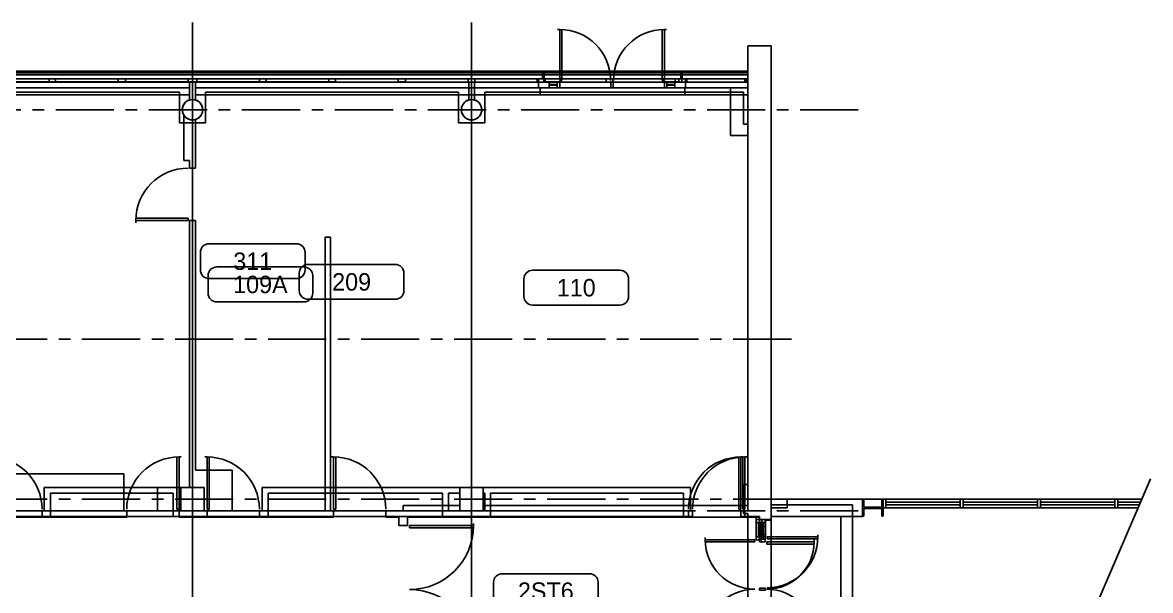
# Model space of a CAD drawing. Header units: inches. Extents: x -116 to 4157, y -436 to 3586.
# Drawn here: x 3381 to 4157, y 2926 to 3317 of the extents above; entities that cross this region are included whole.
import ezdxf
from ezdxf.enums import TextEntityAlignment as Align

# ---------------------------------------------------------------- set-up
doc = ezdxf.new("R2010")
doc.units = ezdxf.units.IN
doc.header["$LTSCALE"] = 32
doc.header["$MEASUREMENT"] = 0
doc.linetypes.add('CENTER', pattern=[2, 1.25, -0.25, 0.25, -0.25])
doc.linetypes.add('HIDDEN', pattern=[0.375, 0.25, -0.125])
doc.layers.get('0').update_dxf_attribs({"color": 5, "linetype": 'CONTINUOUS'})
for name, color, linetype in [('F1-BLDG1', 7, 'CONTINUOUS'), ('F1-BLDG2', 2, 'HIDDEN'), ('F1-BLDG3', 161, 'CONTINUOUS'), ('f1-bldg4', 2, 'CONTINUOUS'), ('F1-BRKLINE', 201, 'CONTINUOUS'), ('F1-DOOR1', 3, 'CONTINUOUS'), ('F1-RMNOS', 3, 'CONTINUOUS'), ('F1-WINDOW1', 1, 'CONTINUOUS'), ('F1-WINDOW2', 4, 'CONTINUOUS'), ('F2-BLDG1', 7, 'CONTINUOUS'), ('F2-BLDG3', 161, 'CONTINUOUS'), ('f2-bldg4', 2, 'CONTINUOUS'), ('F2-BRKLINE', 201, 'CONTINUOUS'), ('F2-DOOR1', 3, 'CONTINUOUS'), ('F2-RMNOS', 3, 'CONTINUOUS'), ('F2-STCOLUMN', 12, 'CONTINUOUS'), ('F2-WINDOW1', 1, 'CONTINUOUS'), ('F2-WINDOW2', 4, 'CONTINUOUS'), ('F3-BLDG1', 7, 'CONTINUOUS'), ('F3-BLDG3', 161, 'CONTINUOUS'), ('f3-bldg4', 2, 'CONTINUOUS'), ('F3-BRKLINE', 201, 'CONTINUOUS'), ('F3-DOOR1', 3, 'CONTINUOUS'), ('F3-RMNOS', 3, 'CONTINUOUS'), ('F3-WINDOW1', 1, 'CONTINUOUS'), ('F3-WINDOW2', 4, 'CONTINUOUS'), ('FB-BLDG1', 7, 'CONTINUOUS')]:
    doc.layers.add(name, color=color, linetype=linetype)
for name, color, linetype, plot in [('F1-CENTER-MISC', 240, 'CENTER', False), ('F1-COLUMN1', 8, 'CONTINUOUS', False), ('F2-COLUMN1', 8, 'CONTINUOUS', False), ('F3-COLUMN1', 8, 'CONTINUOUS', False), ('fb-centermisc1', 20, 'CENTER', False)]:
    doc.layers.add(name, color=color, linetype=linetype, plot=plot)
doc.styles.add('RMNOS', font='HANDLET.SHX')

# ---------------------------------------------------------------- blocks, each defined once
blk = doc.blocks.new('ADR-36R')
for p, q in [((-1.5, 1), (-1.5, 36.97)), ((0, 1), (0, 37)), ((0, 37), (1.5, 37)), ((0, 1), (-1.5, 1))]:
    blk.add_line(p, q)
blk.add_arc((0, 1), 36, 90, 180)
blk = doc.blocks.new('ADR-36L')
for p, q in [((0, 37), (-1.5, 37)), ((0, 1), (0, 37)), ((1.5, 1), (1.5, 36.97)), ((0, 1), (1.5, 1))]:
    blk.add_line(p, q)
blk.add_arc((0, 1), 36, 0, 90)
blk = doc.blocks.new('ADR-42L')
for p, q in [((0, 43), (-1.5, 43)), ((0, 1), (0, 43)), ((1.5, 1), (1.5, 42.97)), ((0, 1), (1.5, 1))]:
    blk.add_line(p, q)
blk.add_arc((0, 1), 42, 0, 90)
blk = doc.blocks.new('ADR-42R')
for p, q in [((-1.5, 1), (-1.5, 42.97)), ((0, 1), (0, 43)), ((0, 43), (1.5, 43)), ((0, 1), (-1.5, 1))]:
    blk.add_line(p, q)
blk.add_arc((0, 1), 42, 90, 180)
blk = doc.blocks.new('ADR-32L')
for p, q in [((0, 33), (-1.5, 33)), ((0, 1), (0, 33)), ((1.5, 1), (1.5, 32.96)), ((0, 1), (1.5, 1))]:
    blk.add_line(p, q)
blk.add_arc((0, 1), 32, 0, 90)
blk = doc.blocks.new('ADR-32R')
for p, q in [((-1.5, 1), (-1.5, 32.96)), ((0, 1), (0, 33)), ((0, 33), (1.5, 33)), ((0, 1), (-1.5, 1))]:
    blk.add_line(p, q)
blk.add_arc((0, 1), 32, 90, 180)
blk = doc.blocks.new('STRL006')
for p, q in [((1.875, 5), (-1.875, 5)), ((-1.875, 5), (-1.875, 4.75)), ((-0.375, 4.75), (-1.875, 4.75)), ((-0.125, 0.5), (-0.125, 4.5)), ((0.125, 0.5), (0.125, 4.5)), ((0.375, 4.75), (1.875, 4.75)), ((1.875, 5), (1.875, 4.75)), ((-1.875, 0), (-1.875, 0.25)), ((-0.375, 0.25), (-1.875, 0.25)), ((1.875, 0), (-1.875, 0)), ((0.375, 0.25), (1.875, 0.25)), ((1.875, 0), (1.875, 0.25))]:
    blk.add_line(p, q)
for centre, start, end in [((-0.375, 4.5), 360, 90), ((0.375, 4.5), 90, 180), ((-0.375, 0.5), 270, 0), ((0.375, 0.5), 180, 270)]:
    blk.add_arc(centre, 0.25, start, end)
blk = doc.blocks.new('ADR-34DL')
for p, q in [((0, 35), (-1.5, 35)), ((0, 1), (0, 35)), ((1.5, 1), (1.5, 34.97)), ((66.5, 1), (66.5, 34.97)), ((68, 1), (68, 35)), ((68, 35), (69.5, 35)), ((0, 1), (1.5, 1)), ((68, 1), (66.5, 1))]:
    blk.add_line(p, q)
for centre, start, end in [((0, 1), 0, 90), ((68, 1), 90, 180)]:
    blk.add_arc(centre, 34, start, end)
blk = doc.blocks.new('RMNOS')
at = {"color": 11}
for p, q in [((-0.3125, 0.125), (0.3125, 0.125)), ((-0.375, -0.0625), (-0.375, 0.0625)), ((0.375, 0.0625), (0.375, -0.0625)), ((0.3125, -0.125), (-0.3125, -0.125))]:
    blk.add_line(p, q, dxfattribs=at)
for centre, start, end in [((-0.3125, 0.0625), 90, 180), ((0.3125, 0.0625), 0, 90), ((-0.3125, -0.0625), 180, 270), ((0.3125, -0.0625), 270, 0)]:
    blk.add_arc(centre, 0.0625, start, end, dxfattribs=at)
at = {"color": 9, "style": 'RMNOS'}
blk.add_attdef('ROOM', text='', height=0.125, dxfattribs=at).set_placement((0, 0), align=Align.MIDDLE)

msp = doc.modelspace()

# ---------------------------------------------------------------- linework, layer by layer
at = {"layer": 'F1-BLDG1'}
for p, q in [((3880.03, 3301), (3896.03, 3301)), ((3880.03, 3272), (3880.03, 3301)), ((3896.03, 3301), (3896.03, 2974.5)), ((3496.03, 3276.25), (3496.03, 3263.71)), ((3500.03, 3276.25), (3496.03, 3276.25)), ((3500.03, 3263.71), (3500.03, 3276.25)), ((3868.03, 3272), (3880.03, 3272)), ((3868.03, 3239.25), (3868.03, 3272)), ((3492.03, 3253.39), (3492.03, 3222)), ((3500.03, 3250.29), (3500.03, 3216.75)), ((3868.03, 3239.25), (3880.03, 3239.25)), ((3880.03, 2984.5), (3880.03, 3239.25)), ((3496.03, 3222), (3492.03, 3222)), ((3496.03, 3222), (3496.03, 3216.75)), ((3500.03, 3216.75), (3496.03, 3216.75)), ((3500.03, 3180.75), (3496.03, 3180.75)), ((3496.03, 3180.75), (3496.03, 2997)), ((3500.03, 3180.75), (3500.03, 3009)), ((3589.28, 2981), (3589.28, 3169.25)), ((3593.03, 3169.25), (3589.28, 3169.25)), ((3593.03, 2981), (3593.03, 3169.25)), ((3450.78, 3006.5), (3286.28, 3006.5)), ((3450.78, 3006.5), (3450.78, 2981)), ((3525.28, 3009), (3500.03, 3009)), ((3525.28, 2981), (3525.28, 3009)), ((3490.03, 2997), (3490.03, 2981)), ((3496.03, 2997), (3490.03, 2997)), ((3698.03, 2997), (3682.03, 2997)), ((3682.03, 2997), (3682.03, 2984.5)), ((3698.03, 2984.5), (3698.03, 2997)), ((3452.78, 2981), (3450.78, 2981)), ((3452.78, 2981), (3452.78, 2976.5)), ((3490.03, 2981), (3488.78, 2981)), ((3488.78, 2981), (3488.78, 2976.5)), ((3589.28, 2981), (3525.28, 2981)), ((3595.03, 2981), (3593.03, 2981)), ((3595.03, 2976.5), (3595.03, 2981)), ((3643.03, 2981), (3631.03, 2981)), ((3631.03, 2976.5), (3631.03, 2981)), ((3643.03, 2981), (3643.03, 2984.5)), ((3682.03, 2984.5), (3643.03, 2984.5)), ((3880.03, 2984.5), (3698.03, 2984.5)), ((3452.78, 2976.5), (2967.78, 2976.5)), ((3595.03, 2976.5), (3488.78, 2976.5)), ((3640.03, 2976.5), (3631.03, 2976.5)), ((3640.03, 2970.75), (3640.03, 2976.5)), ((3888.03, 2976.5), (3646.03, 2976.5)), ((3646.03, 2970.75), (3646.03, 2976.5)), ((3888.03, 2976.5), (3888.03, 2970.25)), ((3896.03, 2974.5), (3892.28, 2974.5)), ((3892.28, 2974.5), (3892.28, 2970.25)), ((3646.03, 2970.75), (3640.03, 2970.75)), ((3888.03, 2970.25), (3892.28, 2970.25))]:
    msp.add_line(p, q, dxfattribs=at)
msp.add_circle((3690.03, 3257), 7, dxfattribs=at)
for start, end in [(106.60155, 211.00272), (286.60155, 73.39845)]:
    msp.add_arc((3498.03, 3257), 7, start, end, dxfattribs=at)
at = {"layer": 'F1-BLDG2'}
for p, q in [((3907.03, 2989), (4151.01, 2989)), ((3907.03, 2983), (3907.03, 2989)), ((3896.03, 2983), (3907.03, 2983))]:
    msp.add_line(p, q, dxfattribs=at)
at = {"layer": 'F1-BLDG3'}
for p, q in [((3066.53, 3282.5), (3738.91, 3282.5)), ((3738.91, 3278.25), (3738.91, 3282.5)), ((3834.91, 3278.25), (3834.91, 3282.5)), ((3880.03, 3282.5), (3834.91, 3282.5)), ((3496.03, 3272), (3068.78, 3272)), ((3736.16, 3272), (3500.03, 3272))]:
    msp.add_line(p, q, dxfattribs=at)
at = {"layer": 'f1-bldg4'}
for p, q in [((3065.53, 3283.5), (3739.91, 3283.5)), ((3739.91, 3278.25), (3739.91, 3283.5)), ((3833.91, 3278.25), (3833.91, 3283.5)), ((3880.03, 3283.5), (3833.91, 3283.5)), ((3068.78, 3267.25), (3496.03, 3267.25)), ((3500.03, 3267.25), (3737.16, 3267.25)), ((3737.16, 3267.25), (3737.16, 3272)), ((3836.66, 3267.25), (3836.66, 3272)), ((3868.03, 3267.25), (3836.66, 3267.25))]:
    msp.add_line(p, q, dxfattribs=at)
at = {"layer": 'F1-BRKLINE'}
msp.add_lwpolyline([(4044, 2739), (4074.17, 2809.48), (4084.05, 2807.96), (4068.2, 2820.15), (4078.1, 2818.67), (4114.31, 2903.25), (4124.19, 2901.73), (4108.34, 2913.92), (4118.24, 2912.45), (4157, 3003)], dxfattribs=at)
at = {"layer": 'F1-CENTER-MISC'}
for p, q in [((3498.03, 3317), (3498.03, 2417)), ((3498.03, 3317), (3498.03, 2417)), ((3690.03, 3317), (3690.03, 2417)), ((3690.03, 3317), (3690.03, 2417)), ((3956.03, 3257), (1688.03, 3257)), ((3956.03, 2981), (1687.65, 2981))]:
    msp.add_line(p, q, dxfattribs=at)
at = {"layer": 'F1-COLUMN1'}
for p, q in [((3490.03, 2997), (3506.03, 2997)), ((3490.03, 2981), (3490.03, 2997)), ((3506.03, 2997), (3506.03, 2981)), ((3682.03, 2981), (3682.03, 2997)), ((3682.03, 2997), (3698.03, 2997)), ((3698.03, 2997), (3698.03, 2981)), ((3506.03, 2981), (3490.03, 2981)), ((3698.03, 2981), (3682.03, 2981))]:
    msp.add_line(p, q, dxfattribs=at)
for centre in [(3498.03, 3257), (3690.03, 3257)]:
    msp.add_circle(centre, 7, dxfattribs=at)
at = {"layer": 'F1-WINDOW1'}
for p, q in [((3356.41, 3278.25), (3399.41, 3278.25)), ((3356.41, 3276.25), (3399.41, 3276.25)), ((3403.91, 3278.25), (3446.91, 3278.25)), ((3403.91, 3276.25), (3446.91, 3276.25)), ((3451.91, 3278.25), (3495.03, 3278.25)), ((3451.91, 3276.25), (3495.03, 3276.25)), ((3501.03, 3278.25), (3544.16, 3278.25)), ((3501.03, 3276.25), (3544.16, 3276.25)), ((3548.78, 3278.25), (3591.91, 3278.25)), ((3548.78, 3276.25), (3591.91, 3276.25)), ((3596.41, 3278.25), (3639.53, 3278.25)), ((3596.41, 3276), (3639.53, 3276)), ((3644.53, 3278.25), (3687.66, 3278.25)), ((3644.53, 3276), (3687.66, 3276)), ((3735.16, 3278.25), (3692.16, 3278.25)), ((3735.16, 3276), (3692.16, 3276)), ((3743.41, 3276.25), (3748.91, 3276.25)), ((3743.41, 3274.25), (3748.91, 3274.25)), ((3824.41, 3276.25), (3829.91, 3276.25)), ((3829.91, 3274.25), (3824.41, 3274.25)), ((3838.16, 3278.25), (3879.03, 3278.25)), ((3838.16, 3276), (3879.03, 3276)), ((3743.41, 3274), (3748.91, 3274)), ((3748.91, 3272), (3743.41, 3272)), ((3829.91, 3274), (3824.41, 3274)), ((3829.91, 3272), (3824.41, 3272)), ((3888.03, 2964.75), (3888.03, 2970.25)), ((3890.03, 2970.25), (3890.03, 2964.75)), ((3890.28, 2970.25), (3890.28, 2964.75)), ((3892.28, 2970.25), (3892.28, 2964.75))]:
    msp.add_line(p, q, dxfattribs=at)
at = {"layer": 'F1-WINDOW2'}
for p, q in [((3403.91, 3278.25), (3399.41, 3278.25)), ((3399.41, 3278.25), (3399.41, 3276.25)), ((3399.41, 3276.25), (3403.91, 3276.25)), ((3403.91, 3276.25), (3403.91, 3278.25)), ((3446.91, 3278.25), (3446.91, 3276.25)), ((3451.91, 3278.25), (3446.91, 3278.25)), ((3446.91, 3276.25), (3451.91, 3276.25)), ((3451.91, 3276.25), (3451.91, 3278.25)), ((3495.03, 3278.25), (3495.03, 3276.25)), ((3498.03, 3278.25), (3495.03, 3278.25)), ((3495.03, 3276.25), (3498.03, 3276.25)), ((3498.03, 3278.25), (3501.03, 3278.25)), ((3501.03, 3276.25), (3498.03, 3276.25)), ((3501.03, 3278.25), (3501.03, 3276.25)), ((3544.16, 3278.25), (3544.16, 3276.25)), ((3548.78, 3278.25), (3544.16, 3278.25)), ((3544.16, 3276.25), (3548.78, 3276.25)), ((3548.78, 3276.25), (3548.78, 3278.25)), ((3591.91, 3278.25), (3591.91, 3276.25)), ((3596.41, 3278.25), (3591.91, 3278.25)), ((3591.91, 3276.25), (3596.41, 3276.25)), ((3596.41, 3276.25), (3596.41, 3278.25)), ((3644.53, 3278.25), (3639.53, 3278.25)), ((3639.53, 3278.25), (3639.53, 3276.25)), ((3639.53, 3276.25), (3644.53, 3276.25)), ((3644.53, 3276.25), (3644.53, 3278.25)), ((3692.16, 3278.25), (3687.66, 3278.25)), ((3687.66, 3276), (3687.66, 3278.25)), ((3687.66, 3276), (3692.16, 3276)), ((3692.16, 3276), (3692.16, 3278.25)), ((3735.16, 3278.25), (3736.16, 3278.25)), ((3735.16, 3276), (3735.16, 3278.25)), ((3736.16, 3276), (3735.16, 3276)), ((3736.16, 3276), (3736.16, 3278.25)), ((3736.16, 3278.25), (3736.16, 3272)), ((3740.66, 3278.25), (3736.16, 3278.25)), ((3740.66, 3276.25), (3740.66, 3278.25)), ((3740.66, 3276.25), (3743.41, 3276.25)), ((3743.41, 3272), (3743.41, 3276.25)), ((3748.91, 3272), (3748.91, 3276.25)), ((3748.91, 3276.25), (3750.66, 3276.25)), ((3750.66, 3272), (3750.66, 3276.25)), ((3785.91, 3272), (3785.91, 3276.25)), ((3787.41, 3276.25), (3785.91, 3276.25)), ((3787.41, 3272), (3787.41, 3276.25)), ((3824.41, 3276.25), (3822.66, 3276.25)), ((3822.66, 3272), (3822.66, 3276.25)), ((3824.41, 3272), (3824.41, 3276.25)), ((3829.91, 3272), (3829.91, 3276.25)), ((3832.66, 3276.25), (3829.91, 3276.25)), ((3832.66, 3276.25), (3832.66, 3278.25)), ((3832.66, 3278.25), (3837.16, 3278.25)), ((3837.16, 3278.25), (3838.16, 3278.25)), ((3837.16, 3276), (3837.16, 3278.25)), ((3837.16, 3278.25), (3837.16, 3272)), ((3838.16, 3276), (3837.16, 3276)), ((3838.16, 3276), (3838.16, 3278.25)), ((3879.03, 3276), (3879.03, 3278.25)), ((3879.03, 3278.25), (3880.03, 3278.25)), ((3880.03, 3276), (3879.03, 3276)), ((3880.03, 3276), (3880.03, 3278.25)), ((3736.16, 3272), (3740.66, 3272)), ((3740.66, 3272), (3743.41, 3272)), ((3748.91, 3272), (3750.66, 3272)), ((3787.41, 3272), (3785.91, 3272)), ((3824.41, 3272), (3822.66, 3272)), ((3832.66, 3272), (3829.91, 3272)), ((3837.16, 3272), (3832.66, 3272)), ((3888.03, 2964.75), (3888.03, 2963)), ((3888.03, 2964.75), (3892.28, 2964.75)), ((3892.28, 2964.75), (3892.28, 2963)), ((3888.03, 2963), (3892.28, 2963)), ((3888.03, 2926.25), (3888.03, 2927.75)), ((3888.03, 2927.75), (3892.28, 2927.75)), ((3888.03, 2926.25), (3892.28, 2926.25)), ((3892.28, 2926.25), (3892.28, 2927.75))]:
    msp.add_line(p, q, dxfattribs=at)
at = {"layer": 'F2-BLDG1'}
for p, q in [((3880.03, 2981), (3880.03, 3301)), ((3880.03, 3301), (3896.03, 3301)), ((3896.03, 3301), (3896.03, 2983)), ((3500.03, 3276), (3496.03, 3276)), ((3500.03, 3276), (3496.03, 3276)), ((3496.03, 3276), (3496.03, 3263.71)), ((3500.03, 3263.71), (3500.03, 3276)), ((3692.03, 3276), (3688.03, 3276)), ((3688.03, 3276), (3688.03, 3263.71)), ((3692.03, 3263.71), (3692.03, 3276)), ((3474.03, 2981), (3474.03, 2997)), ((3474.03, 2997), (3506.03, 2997)), ((3506.03, 2997), (3506.03, 2981)), ((3682.03, 2981), (3682.03, 2997)), ((3682.03, 2997), (3698.03, 2997)), ((3698.03, 2997), (3698.03, 2981)), ((3959.03, 2989), (3907.03, 2989)), ((3907.03, 2989), (3907.03, 2983)), ((3959.03, 2977), (3959.03, 2989)), ((3352.03, 2981), (3474.03, 2981)), ((3506.03, 2981), (3682.03, 2981)), ((3698.03, 2981), (3839.28, 2981)), ((3839.28, 2981), (3839.28, 2977)), ((3875.28, 2981), (3875.28, 2977)), ((3875.28, 2981), (3880.03, 2981)), ((3907.03, 2983), (3896.03, 2983)), ((3839.28, 2977), (3352.03, 2977)), ((3885.78, 2977), (3875.28, 2977)), ((3885.78, 2975), (3885.78, 2977)), ((3896.03, 2975), (3885.78, 2975)), ((3896.03, 2977), (3959.03, 2977)), ((3896.03, 2977), (3896.03, 2975))]:
    msp.add_line(p, q, dxfattribs=at)
for centre in [(3498.03, 3257), (3690.03, 3257)]:
    msp.add_arc(centre, 7, 106.60155, 73.39845, dxfattribs=at)
at = {"layer": 'F2-BLDG3'}
for p, q in [((1772.03, 3282.5), (3880.03, 3282.5)), ((3496.03, 3272), (3308.03, 3272)), ((3688.03, 3272), (3500.03, 3272)), ((3880.03, 3272), (3692.03, 3272))]:
    msp.add_line(p, q, dxfattribs=at)
at = {"layer": 'f2-bldg4'}
for p, q in [((1772.03, 3283.5), (3880.03, 3283.5)), ((3308.03, 3267.25), (3496.03, 3267.25)), ((3500.03, 3267.25), (3688.03, 3267.25)), ((3692.03, 3267.25), (3880.03, 3267.25))]:
    msp.add_line(p, q, dxfattribs=at)
at = {"layer": 'F2-BRKLINE'}
for p, q in [((4154.44, 2997.02), (4157, 3003)), ((4118.24, 2912.45), (4154.44, 2997.02))]:
    msp.add_line(p, q, dxfattribs=at)
at = {"layer": 'F2-COLUMN1'}
for p, q in [((3474.03, 2997), (3506.03, 2997)), ((3474.03, 2997), (3474.03, 2981)), ((3506.03, 2997), (3506.03, 2981)), ((3682.03, 2997), (3698.03, 2997)), ((3682.03, 2981), (3682.03, 2997)), ((3698.03, 2997), (3698.03, 2981)), ((3506.03, 2981), (3490.03, 2981)), ((3698.03, 2981), (3682.03, 2981))]:
    msp.add_line(p, q, dxfattribs=at)
for centre in [(3498.03, 3257), (3690.03, 3257)]:
    msp.add_circle(centre, 7, dxfattribs=at)
at = {"layer": 'F2-WINDOW1'}
for p, q in [((3356.41, 3278.25), (3399.41, 3278.25)), ((3356.41, 3276), (3399.41, 3276)), ((3403.91, 3278.25), (3446.91, 3278.25)), ((3403.91, 3276), (3446.91, 3276)), ((3451.91, 3278.25), (3495.03, 3278.25)), ((3451.91, 3276), (3495.03, 3276)), ((3501.03, 3278.25), (3544.16, 3278.25)), ((3501.03, 3276), (3544.16, 3276)), ((3548.78, 3278.25), (3591.91, 3278.25)), ((3548.78, 3276), (3591.91, 3276)), ((3596.41, 3278.25), (3639.53, 3278.25)), ((3596.41, 3276), (3639.53, 3276)), ((3644.53, 3278.25), (3687.66, 3278.25)), ((3644.53, 3276), (3687.66, 3276)), ((3735.16, 3278.25), (3692.16, 3278.25)), ((3735.16, 3276), (3692.16, 3276)), ((3782.66, 3278.25), (3739.66, 3278.25)), ((3782.66, 3276), (3739.66, 3276)), ((3830.16, 3278.25), (3787.16, 3278.25)), ((3830.16, 3276), (3787.16, 3276)), ((3834.66, 3278.25), (3877.91, 3278.25)), ((3834.66, 3276), (3877.91, 3276)), ((4026.17, 2989), (3975.03, 2989)), ((4079.32, 2989), (4028.17, 2989)), ((4132.46, 2989), (4081.32, 2989)), ((4151.01, 2989), (4134.46, 2989)), ((3975.03, 2987), (4026.17, 2987)), ((3975.03, 2985), (4026.17, 2985)), ((4026.17, 2983), (3975.03, 2983)), ((4028.17, 2987), (4079.32, 2987)), ((4028.17, 2985), (4079.32, 2985)), ((4079.32, 2983), (4028.17, 2983)), ((4081.32, 2987), (4132.46, 2987)), ((4081.32, 2985), (4132.46, 2985)), ((4132.46, 2983), (4081.32, 2983)), ((4134.46, 2987), (4150.15, 2987)), ((4134.46, 2985), (4149.3, 2985)), ((4148.44, 2983), (4134.46, 2983)), ((3885.78, 2963), (3885.78, 2973)), ((3887.28, 2963), (3887.28, 2973)), ((3888.28, 2963), (3888.28, 2973)), ((3889.78, 2963), (3889.78, 2973))]:
    msp.add_line(p, q, dxfattribs=at)
at = {"layer": 'F2-WINDOW2'}
for p, q in [((3403.91, 3278.25), (3399.41, 3278.25)), ((3399.41, 3278.25), (3399.41, 3276)), ((3399.41, 3276), (3403.91, 3276)), ((3403.91, 3276), (3403.91, 3278.25)), ((3446.91, 3278.25), (3446.91, 3276)), ((3451.91, 3278.25), (3446.91, 3278.25)), ((3446.91, 3276), (3451.91, 3276)), ((3451.91, 3276), (3451.91, 3278.25)), ((3495.03, 3278.25), (3495.03, 3276)), ((3498.03, 3278.25), (3495.03, 3278.25)), ((3495.03, 3276), (3498.03, 3276)), ((3498.03, 3278.25), (3501.03, 3278.25)), ((3501.03, 3276), (3498.03, 3276)), ((3501.03, 3278.25), (3501.03, 3276)), ((3544.16, 3278.25), (3544.16, 3276)), ((3548.78, 3278.25), (3544.16, 3278.25)), ((3544.16, 3276), (3548.78, 3276)), ((3548.78, 3276), (3548.78, 3278.25)), ((3591.91, 3278.25), (3591.91, 3276)), ((3596.41, 3278.25), (3591.91, 3278.25)), ((3591.91, 3276), (3596.41, 3276)), ((3596.41, 3276), (3596.41, 3278.25)), ((3644.53, 3278.25), (3639.53, 3278.25)), ((3639.53, 3278.25), (3639.53, 3276)), ((3639.53, 3276), (3644.53, 3276)), ((3644.53, 3276), (3644.53, 3278.25)), ((3692.16, 3278.25), (3687.66, 3278.25)), ((3687.66, 3276), (3687.66, 3278.25)), ((3687.66, 3276), (3692.16, 3276)), ((3692.16, 3276), (3692.16, 3278.25)), ((3735.16, 3276), (3735.16, 3278.25)), ((3739.66, 3278.25), (3735.16, 3278.25)), ((3735.16, 3276), (3739.66, 3276)), ((3739.66, 3276), (3739.66, 3278.25)), ((3782.66, 3276), (3782.66, 3278.25)), ((3787.16, 3278.25), (3782.66, 3278.25)), ((3782.66, 3276), (3787.16, 3276)), ((3787.16, 3276), (3787.16, 3278.25)), ((3830.16, 3276), (3830.16, 3278.25)), ((3834.66, 3278.25), (3830.16, 3278.25)), ((3830.16, 3276), (3834.66, 3276)), ((3834.66, 3276), (3834.66, 3278.25)), ((3877.91, 3276), (3877.91, 3278.25)), ((3877.91, 3278.25), (3880.03, 3278.25)), ((3880.03, 3276), (3877.91, 3276)), ((3880.03, 3276), (3880.03, 3278.25)), ((3975.03, 2989), (3973.03, 2989)), ((3973.03, 2989), (3973.03, 2983)), ((3975.03, 2983), (3975.03, 2989)), ((4026.17, 2989), (4026.17, 2983)), ((4028.17, 2989), (4026.17, 2989)), ((4028.17, 2983), (4028.17, 2989)), ((4079.32, 2989), (4079.32, 2983)), ((4081.32, 2989), (4079.32, 2989)), ((4081.32, 2983), (4081.32, 2989)), ((4132.46, 2989), (4132.46, 2983)), ((4134.46, 2989), (4132.46, 2989)), ((4134.46, 2983), (4134.46, 2989)), ((3973.03, 2983), (3975.03, 2983)), ((4026.17, 2983), (4028.17, 2983)), ((4079.32, 2983), (4081.32, 2983)), ((4132.46, 2983), (4134.46, 2983)), ((3885.78, 2973), (3885.78, 2975)), ((3889.78, 2973), (3885.78, 2973)), ((3889.78, 2975), (3889.78, 2973)), ((3889.78, 2963), (3885.78, 2963)), ((3885.78, 2963), (3885.78, 2961)), ((3885.78, 2961), (3889.78, 2961)), ((3889.78, 2961), (3889.78, 2963))]:
    msp.add_line(p, q, dxfattribs=at)
at = {"layer": 'F3-BLDG1'}
for p, q in [((3880.03, 2981), (3880.03, 3301)), ((3880.03, 3301), (3896.03, 3301)), ((3896.03, 3301), (3896.03, 2975)), ((3500.03, 3276), (3496.03, 3276)), ((3500.03, 3276), (3496.03, 3276)), ((3496.03, 3276), (3496.03, 3263.71)), ((3500.03, 3263.71), (3500.03, 3276)), ((3692.03, 3276), (3688.03, 3276)), ((3688.03, 3276), (3688.03, 3263.71)), ((3692.03, 3263.71), (3692.03, 3276)), ((3396.03, 2997), (3490.03, 2997)), ((3396.03, 2997), (3396.03, 2981)), ((3490.03, 2997), (3506.03, 2997)), ((3506.03, 2997), (3506.03, 2981)), ((3546.03, 2997), (3840.53, 2997)), ((3546.03, 2997), (3546.03, 2981)), ((3840.53, 2997), (3840.53, 2981)), ((3400.28, 2993), (3484.78, 2993)), ((3400.28, 2993), (3400.28, 2977)), ((3484.78, 2993), (3484.78, 2977)), ((3550.03, 2993), (3550.03, 2977)), ((3550.03, 2993), (3670.03, 2993)), ((3670.03, 2977), (3670.03, 2993)), ((3703.03, 2993), (3703.03, 2977)), ((3703.03, 2993), (3835.78, 2993)), ((3835.78, 2993), (3835.78, 2977)), ((3394.53, 2981), (3394.53, 2977)), ((3396.03, 2981), (3394.53, 2981)), ((3508.03, 2981), (3506.03, 2981)), ((3508.03, 2981), (3508.03, 2977)), ((3544.03, 2981), (3544.03, 2977)), ((3546.03, 2981), (3544.03, 2981)), ((3840.53, 2981), (3842.03, 2981)), ((3842.03, 2981), (3842.03, 2977)), ((3878.03, 2981), (3880.03, 2981)), ((3878.03, 2981), (3878.03, 2977)), ((3400.28, 2977), (3394.53, 2977)), ((3508.03, 2977), (3484.78, 2977)), ((3550.03, 2977), (3544.03, 2977)), ((3703.03, 2977), (3670.03, 2977)), ((3842.03, 2977), (3835.78, 2977)), ((3888.03, 2977), (3878.03, 2977)), ((3888.03, 2975), (3888.03, 2977)), ((3896.03, 2975), (3888.03, 2975))]:
    msp.add_line(p, q, dxfattribs=at)
for centre in [(3498.03, 3257), (3690.03, 3257)]:
    msp.add_arc(centre, 7, 106.60155, 73.39845, dxfattribs=at)
at = {"layer": 'F3-BLDG3'}
for p, q in [((1772.03, 3282.5), (3880.03, 3282.5)), ((3496.03, 3272), (3308.03, 3272)), ((3688.03, 3272), (3500.03, 3272)), ((3880.03, 3272), (3692.03, 3272)), ((3490.03, 2997), (3490.03, 2997)), ((3488.78, 2993), (3488.78, 2981)), ((3488.78, 2993), (3490.03, 2993)), ((3490.03, 2993), (3490.03, 2981)), ((3674.03, 2993), (3682.03, 2993)), ((3674.03, 2981), (3674.03, 2993)), ((3682.03, 2993), (3682.03, 2981)), ((3698.03, 2993), (3699.03, 2993)), ((3698.03, 2993), (3698.03, 2981)), ((3699.03, 2993), (3699.03, 2981)), ((3490.03, 2981), (3488.78, 2981)), ((3682.03, 2981), (3674.03, 2981)), ((3698.03, 2981), (3699.03, 2981)), ((3952.03, 2985), (3896.03, 2985)), ((3952.03, 2985), (3952.03, 2869)), ((3944.03, 2977), (3896.03, 2977)), ((3944.03, 2977), (3944.03, 2877))]:
    msp.add_line(p, q, dxfattribs=at)
at = {"layer": 'f3-bldg4'}
for p, q in [((1772.03, 3283.5), (3880.03, 3283.5)), ((3308.03, 3267.25), (3496.03, 3267.25)), ((3692.03, 3267.25), (3880.03, 3267.25)), ((4151.01, 2989), (3907.03, 2989)), ((3907.03, 2989), (3907.03, 2985))]:
    msp.add_line(p, q, dxfattribs=at)
at = {"layer": 'F3-BRKLINE'}
msp.add_lwpolyline([(4044, 2739), (4074.17, 2809.48), (4084.05, 2807.96), (4068.2, 2820.15), (4078.1, 2818.67), (4114.31, 2903.25), (4124.19, 2901.73), (4108.34, 2913.92), (4118.24, 2912.45), (4157, 3003)], dxfattribs=at)
at = {"layer": 'F3-COLUMN1'}
for p, q in [((3490.03, 2981), (3490.03, 2997)), ((3490.03, 2997), (3506.03, 2997)), ((3506.03, 2997), (3506.03, 2981)), ((3682.03, 2981), (3682.03, 2997)), ((3682.03, 2997), (3698.03, 2997)), ((3682.03, 2981), (3682.03, 2997)), ((3682.03, 2997), (3698.03, 2997)), ((3698.03, 2997), (3698.03, 2981)), ((3506.03, 2981), (3490.03, 2981)), ((3506.03, 2981), (3490.03, 2981)), ((3698.03, 2981), (3682.03, 2981))]:
    msp.add_line(p, q, dxfattribs=at)
for centre in [(3498.03, 3257), (3690.03, 3257)]:
    msp.add_circle(centre, 7, dxfattribs=at)
at = {"layer": 'F3-WINDOW1'}
for p, q in [((3356.41, 3278.25), (3399.41, 3278.25)), ((3356.41, 3276), (3399.41, 3276)), ((3403.91, 3278.25), (3446.91, 3278.25)), ((3403.91, 3276), (3446.91, 3276)), ((3451.91, 3278.25), (3495.03, 3278.25)), ((3451.91, 3276), (3495.03, 3276)), ((3501.03, 3278.25), (3544.16, 3278.25)), ((3501.03, 3276), (3544.16, 3276)), ((3548.78, 3278.25), (3591.91, 3278.25)), ((3548.78, 3276), (3591.91, 3276)), ((3596.41, 3278.25), (3639.53, 3278.25)), ((3596.41, 3276), (3639.53, 3276)), ((3644.53, 3278.25), (3687.66, 3278.25)), ((3644.53, 3276), (3687.66, 3276)), ((3735.16, 3278.25), (3692.16, 3278.25)), ((3735.16, 3276), (3692.16, 3276)), ((3782.66, 3278.25), (3739.66, 3278.25)), ((3782.66, 3276), (3739.66, 3276)), ((3830.16, 3278.25), (3787.16, 3278.25)), ((3830.16, 3276), (3787.16, 3276)), ((3834.66, 3278.25), (3877.91, 3278.25)), ((3834.66, 3276), (3877.91, 3276)), ((3888.03, 2961.5), (3888.03, 2973)), ((3889.53, 2961.5), (3889.53, 2973)), ((3890.53, 2961.5), (3890.53, 2973)), ((3892.03, 2961.5), (3892.03, 2973))]:
    msp.add_line(p, q, dxfattribs=at)
at = {"layer": 'F3-WINDOW2'}
for p, q in [((3399.41, 3278.25), (3399.41, 3276)), ((3403.91, 3278.25), (3399.41, 3278.25)), ((3399.41, 3276), (3403.91, 3276)), ((3403.91, 3276), (3403.91, 3278.25)), ((3451.91, 3278.25), (3446.91, 3278.25)), ((3446.91, 3278.25), (3446.91, 3276)), ((3446.91, 3276), (3451.91, 3276)), ((3451.91, 3276), (3451.91, 3278.25)), ((3498.03, 3278.25), (3495.03, 3278.25)), ((3495.03, 3278.25), (3495.03, 3276)), ((3495.03, 3276), (3498.03, 3276)), ((3498.03, 3278.25), (3501.03, 3278.25)), ((3501.03, 3276), (3498.03, 3276)), ((3501.03, 3278.25), (3501.03, 3276)), ((3548.78, 3278.25), (3544.16, 3278.25)), ((3544.16, 3278.25), (3544.16, 3276)), ((3544.16, 3276), (3548.78, 3276)), ((3548.78, 3276), (3548.78, 3278.25)), ((3596.41, 3278.25), (3591.91, 3278.25)), ((3591.91, 3278.25), (3591.91, 3276)), ((3591.91, 3276), (3596.41, 3276)), ((3596.41, 3276), (3596.41, 3278.25)), ((3639.53, 3278.25), (3639.53, 3276)), ((3644.53, 3278.25), (3639.53, 3278.25)), ((3639.53, 3276), (3644.53, 3276)), ((3644.53, 3276), (3644.53, 3278.25)), ((3687.66, 3276), (3687.66, 3278.25)), ((3692.16, 3278.25), (3687.66, 3278.25)), ((3687.66, 3276), (3692.16, 3276)), ((3692.16, 3276), (3692.16, 3278.25)), ((3739.66, 3278.25), (3735.16, 3278.25)), ((3735.16, 3276), (3735.16, 3278.25)), ((3735.16, 3276), (3739.66, 3276)), ((3739.66, 3276), (3739.66, 3278.25)), ((3787.16, 3278.25), (3782.66, 3278.25)), ((3782.66, 3276), (3782.66, 3278.25)), ((3782.66, 3276), (3787.16, 3276)), ((3787.16, 3276), (3787.16, 3278.25)), ((3834.66, 3278.25), (3830.16, 3278.25)), ((3830.16, 3276), (3830.16, 3278.25)), ((3830.16, 3276), (3834.66, 3276)), ((3834.66, 3276), (3834.66, 3278.25)), ((3877.91, 3278.25), (3880.03, 3278.25)), ((3877.91, 3276), (3877.91, 3278.25)), ((3880.03, 3276), (3877.91, 3276)), ((3880.03, 3276), (3880.03, 3278.25)), ((3888.03, 2973), (3888.03, 2975)), ((3892.03, 2973), (3888.03, 2973)), ((3892.03, 2975), (3892.03, 2973)), ((3892.03, 2961.5), (3888.03, 2961.5)), ((3888.03, 2961.5), (3888.03, 2959.5)), ((3888.03, 2959.5), (3892.03, 2959.5)), ((3892.03, 2959.5), (3892.03, 2961.5))]:
    msp.add_line(p, q, dxfattribs=at)
at = {"layer": 'FB-BLDG1'}
for p, q in [((3880.03, 3281), (3880.03, 3301)), ((3880.03, 3301), (3896.03, 3301)), ((3896.03, 3301), (3896.03, 2513)), ((2541.03, 3281), (3880.03, 3281)), ((3315.03, 3269), (3489.03, 3269)), ((3489.03, 3269), (3489.03, 3248)), ((3507.03, 3248), (3507.03, 3269)), ((3507.03, 3269), (3681.03, 3269)), ((3681.03, 3269), (3681.03, 3248)), ((3699.03, 3248), (3699.03, 3269)), ((3699.03, 3269), (3877.03, 3269)), ((3877.03, 3269), (3877.03, 3247)), ((3489.03, 3248), (3507.03, 3248)), ((3681.03, 3248), (3699.03, 3248)), ((3877.03, 3247), (3880.03, 3247)), ((3880.03, 3247), (3880.03, 2999)), ((3490.03, 2981), (3490.03, 2997)), ((3490.03, 2997), (3506.03, 2997)), ((3506.03, 2997), (3506.03, 2981)), ((3682.03, 2981), (3682.03, 2997)), ((3682.03, 2997), (3698.03, 2997)), ((3698.03, 2997), (3698.03, 2981)), ((3880.03, 2999), (3877.03, 2999)), ((3877.03, 2999), (3877.03, 2979)), ((3506.03, 2981), (3490.03, 2981)), ((3698.03, 2981), (3682.03, 2981)), ((3877.03, 2979), (3880.03, 2979)), ((3880.03, 2979), (3880.03, 2875))]:
    msp.add_line(p, q, dxfattribs=at)
at = {"layer": 'fb-centermisc1'}
for p, q in [((3498.03, 2417), (3498.03, 3317)), ((3690.03, 2417), (3690.03, 3317)), ((3910.03, 3099), (1744.28, 3099)), ((3910.03, 2989), (1744.28, 2989))]:
    msp.add_line(p, q, dxfattribs=at)

# ---------------------------------------------------------------- block references
at = {"layer": 'F1-DOOR1', "xscale": 0.9722222222222221, "yscale": 0.9722222222222221, "zscale": 0.9722222222222221}
for name, p in [('ADR-36L', (3750.66, 3276.25)), ('ADR-36R', (3822.66, 3276.25))]:
    msp.add_blockref(name, p, dxfattribs=at)
at = {"layer": 'F1-DOOR1', "rotation": 90}
msp.add_blockref('ADR-36L', (3496.03, 3180.75), dxfattribs=at)
at = {"layer": 'F1-DOOR1'}
for name, p in [('ADR-36R', (3488.78, 2981)), ('ADR-36L', (3595.03, 2981))]:
    msp.add_blockref(name, p, dxfattribs=at)
at = {"layer": 'F1-DOOR1', "rotation": 270}
for name, p, xscale, yscale, zscale in [('ADR-42L', (3646.32, 2970.75), 1.047619047619048, 1.047619047619048, 1.047619047619048), ('ADR-36L', (3892.28, 2963), 0.9722222222222221, 0.9722222222222221, 0.9722222222222221), ('ADR-42R', (3646.32, 2882.75), 1.047619047619048, 1.047619047619048, 1.047619047619048)]:
    msp.add_blockref(name, p, dxfattribs=dict(at, xscale=xscale, yscale=yscale, zscale=zscale))
at = {"layer": 'F1-RMNOS', "xscale": 96, "yscale": 96, "zscale": 96}
for p, values in [((3544.75, 3136.75), {'ROOM': '109A'}), ((3762, 3134.5), {'ROOM': '110'})]:
    msp.add_blockref('RMNOS', p, dxfattribs=at).add_auto_attribs(values)
at = {"layer": 'F2-DOOR1'}
msp.add_blockref('ADR-36R', (3875.28, 2981), dxfattribs=at)
at = {"layer": 'F2-DOOR1', "rotation": 90}
msp.add_blockref('ADR-34DL', (3885.78, 2893), dxfattribs=at)
at = {"layer": 'F2-RMNOS', "xscale": 96, "yscale": 96, "zscale": 96}
for p, values in [((3607.5, 3138.5), {'ROOM': '209'}), ((3741.09, 2925.67), {'ROOM': '2ST6'})]:
    msp.add_blockref('RMNOS', p, dxfattribs=at).add_auto_attribs(values)
at = {"layer": 'F2-STCOLUMN', "xscale": -3.088645273170528, "yscale": 2.801226881508597, "zscale": 3.088645273170528, "rotation": 270}
msp.add_blockref('STRL006', (3959.03, 2983), dxfattribs=at)
at = {"layer": 'F3-DOOR1'}
for name, p in [('ADR-36L', (3358.53, 2981)), ('ADR-36L', (3508.03, 2981)), ('ADR-36R', (3878.03, 2981))]:
    msp.add_blockref(name, p, dxfattribs=at)
at = {"layer": 'F3-DOOR1', "xscale": 1.015625, "yscale": 1.015625, "zscale": 1.015625, "rotation": 270}
for name, p in [('ADR-32L', (3892.09, 2959.5)), ('ADR-32R', (3892.09, 2894.5))]:
    msp.add_blockref(name, p, dxfattribs=at)
at = {"layer": 'F3-RMNOS', "xscale": 96, "yscale": 96, "zscale": 96}
msp.add_blockref('RMNOS', (3539.5, 3152.75), dxfattribs=at).add_auto_attribs({'ROOM': '311'})

doc.saveas('drawing.dxf')
